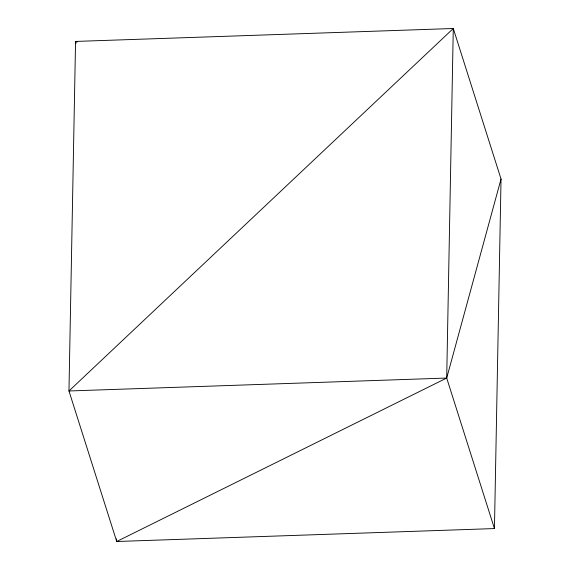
<?xml version="1.0" encoding="UTF-8"?>
<svg xmlns="http://www.w3.org/2000/svg" width="570" height="570" viewBox="0 0 570 570"><rect width="100%" height="100%" fill="white"/><g stroke="black" fill="none" stroke-linecap="round" stroke-linejoin="round"><path stroke-width="0.85" d="M77.242 41.98L75.554 41.432L68.963 390.977L116.715 541.5L494.447 528.568L501.037 179.023L453.285 28.5L75.554 41.432L75.696 43.206M494.447 528.568L446.702 378.045L453.285 28.5L68.963 390.977L446.702 378.045L501.037 179.023M446.702 378.045L116.715 541.5L116.494 538.842M75.554 41.432L76.088 43.121"/></g></svg>
